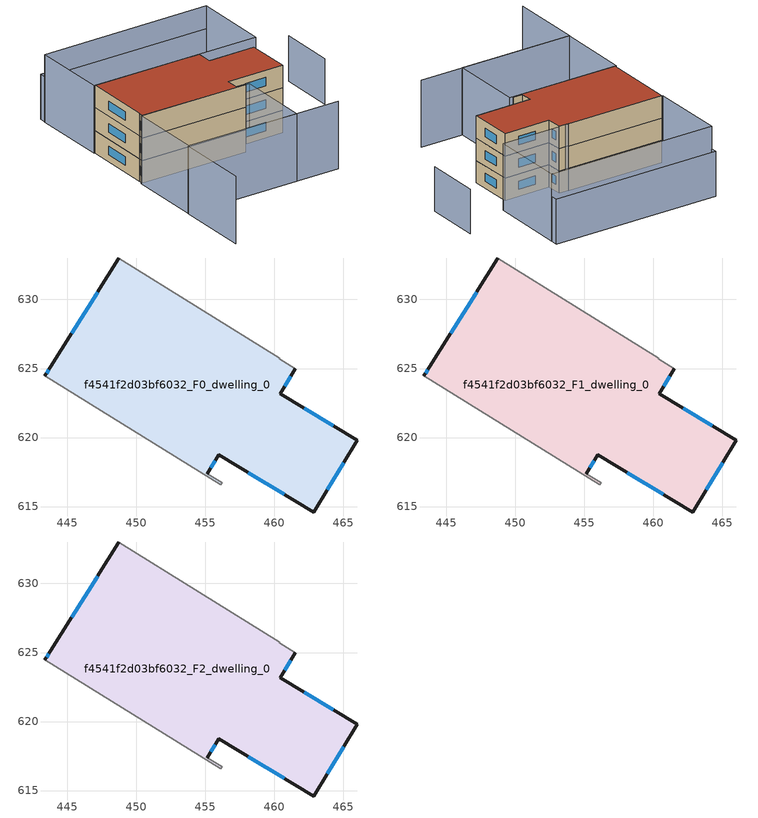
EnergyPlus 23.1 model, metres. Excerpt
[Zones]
f4541f2d03bf6032_F0_dwelling_0
 floor ground (EU_floor_Construction): 460.39,625.76 460.35,625.7 461.53,625 460.42,623.16 465.98,619.8 462.85,614.61 455.98,618.75 455.15,617.37 456.22,616.72 456.13,616.57 443.39,624.49 443.77,625.09 448.74,633 z0
 wall outside (EU_wall_Construction): 455.15,617.37 455.98,618.75 462.85,614.61 465.98,619.8 460.42,623.16 461.53,625 / 448.74,633 443.77,625.09 443.39,624.49 z0:3
 wall adiabatic (EU_wall_Construction): 443.39,624.49 456.13,616.57 456.22,616.72 455.15,617.37 / 461.53,625 460.35,625.7 460.39,625.76 448.74,633 z0:3
 window (EU_Window_Construction): 460.76,623.73 461.18,624.42 / 464.25,620.85 462.15,622.11 / 463.83,616.23 465.01,618.18 / 458.12,617.46 460.71,615.9 / 455.4,617.8 455.72,618.32 / 443.65,624.9 443.51,624.67 / 447.19,630.54 445.32,627.55 z0.93:2.07
f4541f2d03bf6032_F1_dwelling_0
 floor to f4541f2d03bf6032_F0_dwelling_0 (EU_floor_Construction): 460.39,625.76 460.35,625.7 461.52,625 460.42,623.16 465.98,619.8 462.85,614.61 455.98,618.75 455.15,617.37 456.22,616.72 456.13,616.57 443.39,624.49 443.77,625.09 448.74,633 z3
 wall outside (EU_wall_Construction): 455.15,617.37 455.98,618.75 462.85,614.61 465.98,619.8 460.42,623.16 461.53,625 / 448.74,633 443.77,625.09 443.39,624.49 z3:6
 wall adiabatic (EU_wall_Construction): 443.39,624.49 456.13,616.57 456.22,616.72 455.15,617.37 / 461.53,625 460.35,625.7 460.39,625.76 448.74,633 z3:6
 window (EU_Window_Construction): 460.76,623.73 461.18,624.42 / 464.25,620.85 462.15,622.11 / 463.83,616.23 465.01,618.18 / 458.12,617.46 460.71,615.9 / 455.4,617.8 455.72,618.32 / 443.65,624.9 443.51,624.67 / 447.19,630.54 445.32,627.55 z3.93:5.07
f4541f2d03bf6032_F2_dwelling_0
 floor to f4541f2d03bf6032_F1_dwelling_0 (EU_floor_Construction): 460.39,625.76 460.35,625.7 461.52,625 460.42,623.16 465.98,619.8 462.85,614.61 455.98,618.75 455.15,617.37 456.22,616.72 456.13,616.57 443.39,624.49 443.77,625.09 448.74,633 z6
 wall outside (EU_wall_Construction): 455.15,617.37 455.98,618.75 462.85,614.61 465.98,619.8 460.42,623.16 461.53,625 / 448.74,633 443.77,625.09 443.39,624.49 z6:9
 wall adiabatic (EU_wall_Construction): 443.39,624.49 456.13,616.57 456.22,616.72 455.15,617.37 / 461.53,625 460.35,625.7 460.39,625.76 448.74,633 z6:9
 window (EU_Window_Construction): 460.76,623.73 461.18,624.42 / 464.25,620.85 462.15,622.11 / 463.83,616.23 465.01,618.18 / 458.12,617.46 460.71,615.9 / 455.4,617.8 455.72,618.32 / 443.65,624.9 443.51,624.67 / 447.19,630.54 445.32,627.55 z6.93:8.07
 roof outside (EU_roof_Construction): 462.85,614.61 465.98,619.8 460.42,623.16 461.53,625 460.35,625.7 460.39,625.76 448.74,633 443.77,625.09 443.39,624.49 456.13,616.57 456.22,616.72 455.15,617.37 455.98,618.75 z9
shading: 432.53,607.56 437.83,616.1 / 437.83,616.1 456.38,604.57 / 451.26,607.75 437.94,616.03 / 437.94,616.03 443.25,624.57 / 443.25,624.57 456.57,616.3 / 456.57,616.3 451.26,607.75 / 454.07,641.91 474.09,629.52 / 474.09,629.52 468.61,620.67 / 468.61,620.67 448.6,633.06 / 448.6,633.06 454.07,641.91 z0:9; 472.08,613.19 476.16,619.65 / 474.09,629.52 454.14,641.87 / 454.14,641.87 454.63,642.67 / 454.63,642.67 474.58,630.32 / 474.58,630.32 474.09,629.52 z0:6
[Building]
EU S2 Campaign: North Axis=0; Terrain=City; Solar Distribution=FullExterior
[Site:Location]
Montreal-Trudeau.Intl.AP: Latitude=45.4667; Longitude=-73.75; Time Zone=-5; Elevation=36
[SizingPeriod:WeatherFileDays]
AnnualSizingPeriod: Begin Month=1; Begin Day of Month=1; End Month=12; End Day of Month=31; Day of Week for Start Day=Monday; Use Weather File Daylight Saving Period=No; Use Weather File Rain and Snow Indicators=No
[MATERIAL]
EU_InternalMass_Material: Roughness=MediumRough; Thickness=0.1; Conductivity=1; Density=1800; Specific Heat=900; Thermal Absorptance=0.9; Solar Absorptance=0.7; Visible Absorptance=0.7
[MATERIAL:NOMASS] Roughness=MediumRough; Thermal Absorptance=0.9; Solar Absorptance=0.7; Visible Absorptance=0.7
Name | Thermal Resistance
EU_wall_NoMass; EU_floor_NoMass | 1.36485
EU_roof_NoMass | 2.55992
[WINDOWMATERIAL:SIMPLEGLAZINGSYSTEM]
EU_Window_SimpleGlazing: UFactor=3.92339; Solar Heat Gain Coefficient=0.8; Visible Transmittance=0.8
[CONSTRUCTION]
EU_wall_Construction: EU_wall_NoMass
EU_roof_Construction: EU_roof_NoMass
EU_floor_Construction: EU_floor_NoMass
EU_Window_Construction: EU_Window_SimpleGlazing
EU_InternalMass_Construction: EU_InternalMass_Material
[ZONE] Type=1; Multiplier=1; Ceiling Height=autocalculate; Floor Area=autocalculate; Part of Total Floor Area=Yes
Name | Volume
f4541f2d03bf6032_F0_dwelling_0 | 568.365
f4541f2d03bf6032_F1_dwelling_0; f4541f2d03bf6032_F2_dwelling_0 | 568.367
[INTERNALMASS] Construction=EU_InternalMass_Construction; Surface Area=189.455
Name | Zone or ZoneList
f4541f2d03bf6032_F0_dwelling_0_EU_InternalMass | f4541f2d03bf6032_F0_dwelling_0
f4541f2d03bf6032_F1_dwelling_0_EU_InternalMass | f4541f2d03bf6032_F1_dwelling_0
f4541f2d03bf6032_F2_dwelling_0_EU_InternalMass | f4541f2d03bf6032_F2_dwelling_0
[OTHEREQUIPMENT] Fuel Type=Electricity; Design Level Calculation Method=Watts/Area; Power per Zone Floor Area=1; Fraction Latent=0; Fraction Radiant=0; Fraction Lost=0; Carbon Dioxide Generation Rate=0; EndUse Subcategory=EU_Step8_InternalGains
Name | Zone or ZoneList or Space or SpaceList | Schedule
EU_Step8_InternalGain_f4541f2d03bf6032_F0_dwelling_0_f000 | f4541f2d03bf6032_F0_dwelling_0 | EU_Step8_GainSchedule_f4541f2d03bf6032_F0_dwelling_0_f000
EU_Step8_InternalGain_f4541f2d03bf6032_F1_dwelling_0_f000 | f4541f2d03bf6032_F1_dwelling_0 | EU_Step8_GainSchedule_f4541f2d03bf6032_F1_dwelling_0_f000
EU_Step8_InternalGain_f4541f2d03bf6032_F2_dwelling_0_f000 | f4541f2d03bf6032_F2_dwelling_0 | EU_Step8_GainSchedule_f4541f2d03bf6032_F2_dwelling_0_f000
[ZONEVENTILATION:DESIGNFLOWRATE] Schedule=EU_AlwaysOn; Design Flow Rate Calculation Method=AirChanges/Hour; Air Changes per Hour=0.860309; Ventilation Type=Natural; Fan Pressure Rise=0; Fan Total Efficiency=1; Constant Term Coefficient=1; Temperature Term Coefficient=0; Velocity Term Coefficient=0; Velocity Squared Term Coefficient=0; Minimum Indoor Temperature=-100; Maximum Indoor Temperature=100; Delta Temperature=-100; Minimum Outdoor Temperature=-100; Maximum Outdoor Temperature=100; Maximum Wind Speed=40
Name | Zone or ZoneList or Space or SpaceList
EU_ConstantAir_f4541f2d03bf6032_F0_dwelling_0 | f4541f2d03bf6032_F0_dwelling_0
EU_ConstantAir_f4541f2d03bf6032_F1_dwelling_0 | f4541f2d03bf6032_F1_dwelling_0
EU_ConstantAir_f4541f2d03bf6032_F2_dwelling_0 | f4541f2d03bf6032_F2_dwelling_0
[HVACTEMPLATE:THERMOSTAT] Constant Heating Setpoint=20; Constant Cooling Setpoint=50
EU_HeatOnly_f4541f2d03bf6032_F0_dwelling_0; EU_HeatOnly_f4541f2d03bf6032_F1_dwelling_0; EU_HeatOnly_f4541f2d03bf6032_F2_dwelling_0
[HVACTEMPLATE:ZONE:IDEALLOADSAIRSYSTEM] System Availability Schedule=EU_AlwaysOn; Maximum Heating Supply Air Temperature=50; Minimum Cooling Supply Air Temperature=13; Maximum Heating Supply Air Humidity Ratio=0.0156; Minimum Cooling Supply Air Humidity Ratio=0.0077; Heating Limit=NoLimit; Cooling Limit=NoLimit; Heating Availability Schedule=EU_AlwaysOn; Cooling Availability Schedule=EU_CoolingOff; Dehumidification Control Type=ConstantSensibleHeatRatio; Cooling Sensible Heat Ratio=0.7; Dehumidification Setpoint=60; Humidification Control Type=None; Humidification Setpoint=30; Outdoor Air Method=None; Outdoor Air Flow Rate per Person=0.00944; Outdoor Air Flow Rate per Zone Floor Area=0; Outdoor Air Flow Rate per Zone=0; Demand Controlled Ventilation Type=None; Outdoor Air Economizer Type=NoEconomizer; Heat Recovery Type=None; Sensible Heat Recovery Effectiveness=0.7; Latent Heat Recovery Effectiveness=0.65
Name | Template Thermostat
f4541f2d03bf6032_F0_dwelling_0 | EU_HeatOnly_f4541f2d03bf6032_F0_dwelling_0
f4541f2d03bf6032_F1_dwelling_0 | EU_HeatOnly_f4541f2d03bf6032_F1_dwelling_0
f4541f2d03bf6032_F2_dwelling_0 | EU_HeatOnly_f4541f2d03bf6032_F2_dwelling_0
[SIZING:ZONE] Zone Cooling Design Supply Air Temperature Input Method=SupplyAirTemperature; Zone Cooling Design Supply Air Temperature=13; Zone Heating Design Supply Air Temperature Input Method=SupplyAirTemperature; Zone Heating Design Supply Air Temperature=50; Zone Cooling Design Supply Air Humidity Ratio=0.008; Zone Heating Design Supply Air Humidity Ratio=0.008; Cooling Design Air Flow Method=DesignDay; Cooling Design Air Flow Rate=0; Cooling Minimum Air Flow per Zone Floor Area=0.000762; Cooling Minimum Air Flow=0; Cooling Minimum Air Flow Fraction=0.2; Heating Design Air Flow Method=DesignDay; Heating Design Air Flow Rate=0; Heating Maximum Air Flow per Zone Floor Area=0.002032; Heating Maximum Air Flow=0.141576; Heating Maximum Air Flow Fraction=0.3; Account for Dedicated Outdoor Air System=No; Dedicated Outdoor Air System Control Strategy=NeutralSupplyAir; Dedicated Outdoor Air Low Setpoint Temperature for Design=autosize; Dedicated Outdoor Air High Setpoint Temperature for Design=autosize; Zone Load Sizing Method=Sensible Load Only No Latent Load; Zone Latent Cooling Design Supply Air Humidity Ratio Input Method=HumidityRatioDifference; Zone Cooling Design Supply Air Humidity Ratio Difference=0.005; Zone Latent Heating Design Supply Air Humidity Ratio Input Method=HumidityRatioDifference; Zone Humidification Design Supply Air Humidity Ratio Difference=0.005
f4541f2d03bf6032_F0_dwelling_0; f4541f2d03bf6032_F1_dwelling_0; f4541f2d03bf6032_F2_dwelling_0
[SCHEDULE:CONSTANT]
Name | Hourly Value
EU_AlwaysOn | 1
EU_CoolingOff | 0
[SCHEDULE:FILE] Column Number=1; Rows to Skip at Top=0; Number of Hours of Data=8760; Column Separator=Comma; Interpolate to Timestep=No; Minutes per Item=60; Adjust Schedule for Daylight Savings=Yes
Name | File
EU_Step8_GainSchedule_f4541f2d03bf6032_F0_dwelling_0_f000 | ../../schedules/f4541f2d03bf6032/f4541f2d03bf6032_F0_dwelling_0_f000_gain.csv
EU_Step8_GainSchedule_f4541f2d03bf6032_F1_dwelling_0_f000 | ../../schedules/f4541f2d03bf6032/f4541f2d03bf6032_F1_dwelling_0_f000_gain.csv
EU_Step8_GainSchedule_f4541f2d03bf6032_F2_dwelling_0_f000 | ../../schedules/f4541f2d03bf6032/f4541f2d03bf6032_F2_dwelling_0_f000_gain.csv
